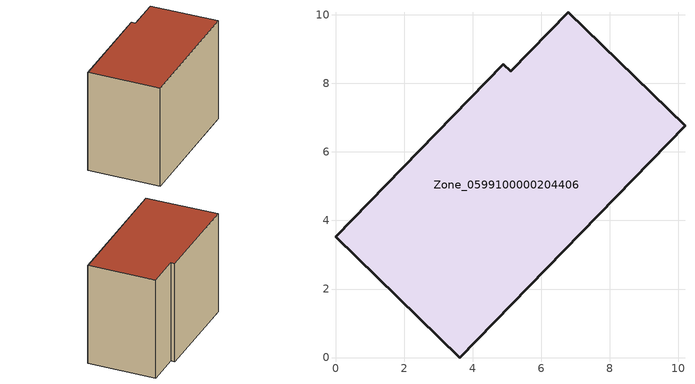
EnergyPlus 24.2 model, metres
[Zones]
Zone_0599100000204406
 floor ground (C_G): 4.9,8.56 5.11,8.35 6.79,10.07 10.2,6.77 3.63,0 0,3.52 z0
 wall outside (C_F): 4.9,8.56 0,3.52 3.63,0 10.2,6.77 6.79,10.07 5.11,8.35 4.9,8.56 z0:7.29
 roof outside (C_R): 5.11,8.35 4.9,8.56 0,3.52 3.63,0 10.2,6.77 6.79,10.07 z7.29
[BUILDING]
Pand.0599100000204406: North Axis=0; Terrain=City; Loads Convergence Tolerance Value=0.04; Temperature Convergence Tolerance Value=0.4; Solar Distribution=FullExterior; Maximum Number of Warmup Days=25; Minimum Number of Warmup Days=1
[Site:Location]
Rotterdam.The.Hague.AP_ZH_NLD Design_Conditions: Latitude=51.96; Longitude=4.45; Time Zone=1; Elevation=-4.5
[SITE:GROUNDTEMPERATURE:BUILDINGSURFACE]
18, 18, 18, 18, 18, 18, 18, 18, 18, 18, 18, 18
[MATERIAL] Thermal Absorptance=0.9; Solar Absorptance=0.7; Visible Absorptance=0.7
Name | Roughness | Thickness | Conductivity | Density | Specific Heat
G.TC.1946 | MediumSmooth | 0.15 | 1 | 540 | 1210
F.TC.1946 | Rough | 0.3 | 0.857143 | 1920 | 840
R.TC.1946 | MediumRough | 0.2 | 0.909091 | 1500 | 1000
[CONSTRUCTION]
C_G: G.TC.1946
C_F: F.TC.1946
C_R: R.TC.1946
[ZONE]
Zone_0599100000204406: Type=1; Multiplier=1; Ceiling Height=Autocalculate; Volume=Autocalculate; Floor Area=autocalculate; Part of Total Floor Area=Yes
[ZONEINFILTRATION:DESIGNFLOWRATE]
Infil_Zone_0599100000204406: Zone or ZoneList or Space or SpaceList=Zone_0599100000204406; Schedule=AlwaysOn; Design Flow Rate Calculation Method=Flow/Area; Flow Rate per Floor Area=0.003; Constant Term Coefficient=1; Temperature Term Coefficient=0; Velocity Term Coefficient=0; Velocity Squared Term Coefficient=0
[HVACTEMPLATE:ZONE:IDEALLOADSAIRSYSTEM]
Zone_0599100000204406: Maximum Heating Supply Air Temperature=50; Minimum Cooling Supply Air Temperature=13; Maximum Heating Supply Air Humidity Ratio=0.0156; Minimum Cooling Supply Air Humidity Ratio=0.0077; Heating Limit=NoLimit; Cooling Limit=NoLimit; Dehumidification Control Type=ConstantSensibleHeatRatio; Cooling Sensible Heat Ratio=0.7; Dehumidification Setpoint=60; Humidification Control Type=None; Humidification Setpoint=30; Outdoor Air Method=None; Outdoor Air Flow Rate per Person=0.00944; Outdoor Air Flow Rate per Zone Floor Area=0; Outdoor Air Flow Rate per Zone=0; Demand Controlled Ventilation Type=None; Outdoor Air Economizer Type=NoEconomizer; Heat Recovery Type=None; Sensible Heat Recovery Effectiveness=0.7; Latent Heat Recovery Effectiveness=0.65
[ZONECONTROL:THERMOSTAT]
ThermostatControl_Zone_0599100000204406: Zone or ZoneList=Zone_0599100000204406; Control Type Schedule=DualSetpointControlType; Control 1=Thermostat_Zone_0599100000204406; Temperature Difference Between Cutout And Setpoint=0
[THERMOSTATSETPOINT:DUALSETPOINT]
Thermostat_Zone_0599100000204406: Heating Setpoint Temperature Schedule=HeatingSetpoint_Zone_0599100000204406; Cooling Setpoint Temperature Schedule=CoolingSetpoint_Zone_0599100000204406
[SCHEDULE:COMPACT]
HeatingSetpoint_Zone_0599100000204406: Through: 12/31, For: AllDays, Until: 24:00, 21
CoolingSetpoint_Zone_0599100000204406: Through: 12/31, For: AllDays, Until: 24:00, 24
DualSetpointControlType: Through: 12/31, For: AllDays, Until: 24:00, 4
AlwaysOn: Through: 12/31, For: AllDays, Until: 24:00, 1
